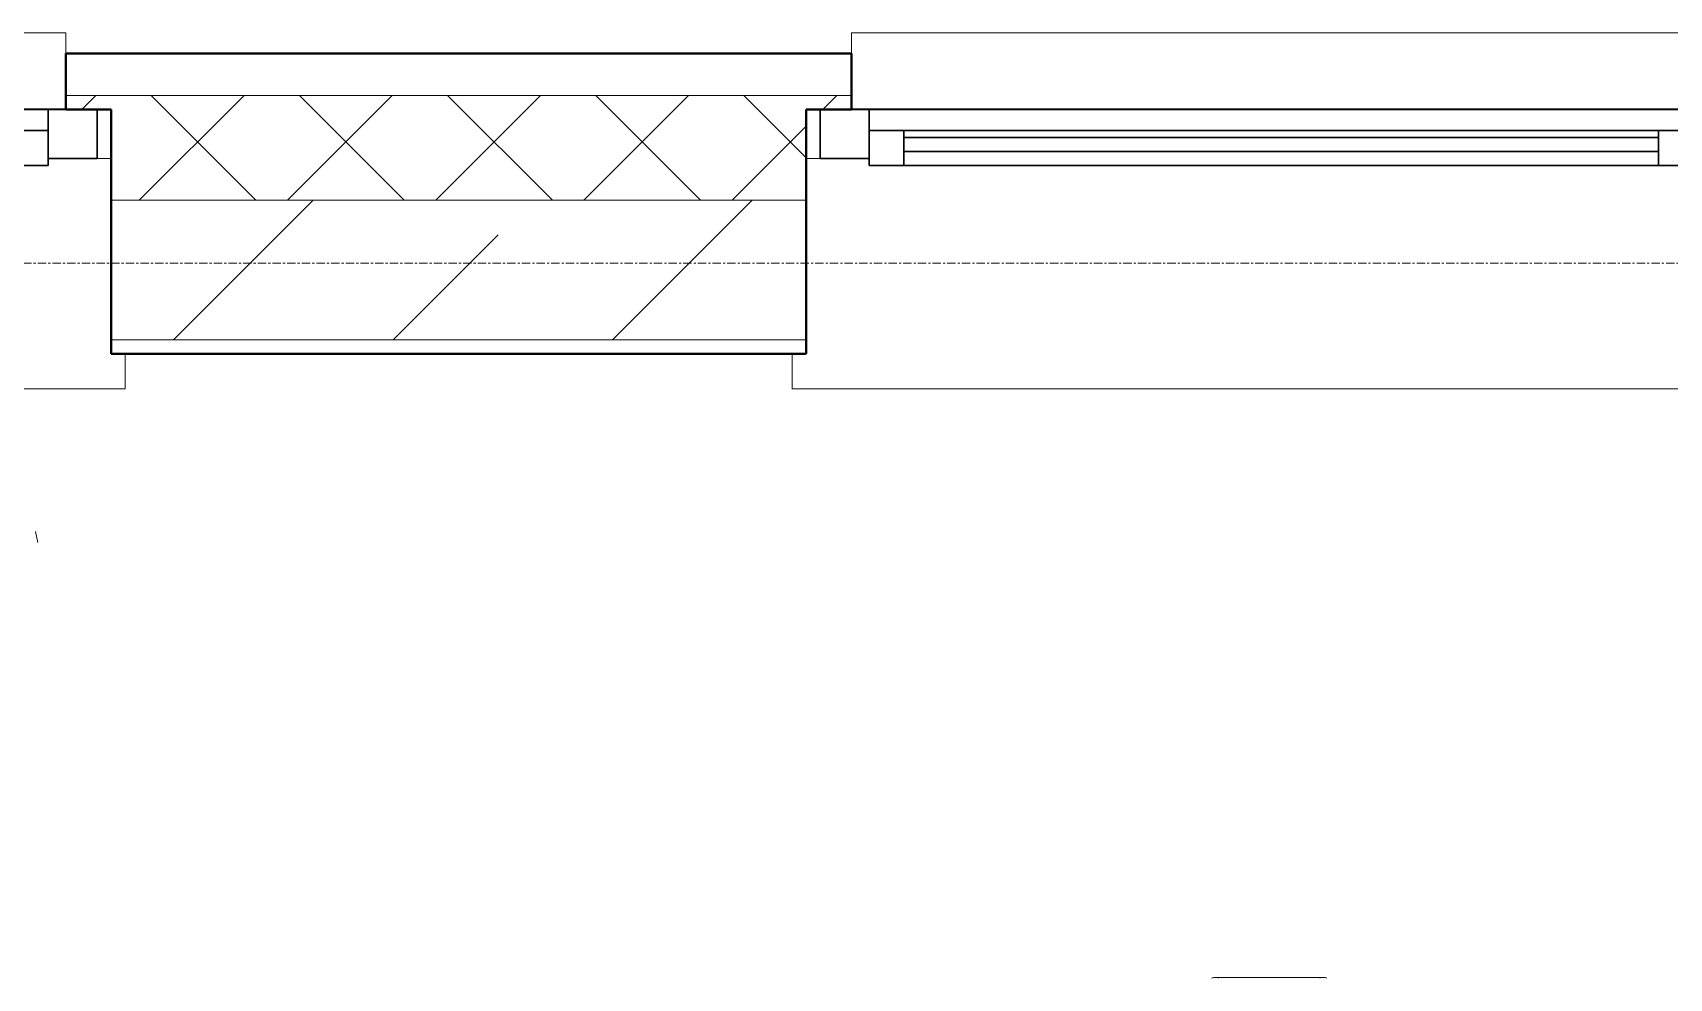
# Model space of a CAD drawing. Header units: millimetres. Extents: x -32954 to 151739, y -65671 to 56243.
# Drawn here: x -18267 to -15924, y -21778 to -20424 of the extents above; entities that cross this region are included whole.
import ezdxf

# ---------------------------------------------------------------- set-up
doc = ezdxf.new("R2010")
doc.units = ezdxf.units.MM
doc.linetypes.add('ADSK_Линия сетки', pattern=[21, 12, -3, 3, -3])
for name, color, linetype, lineweight in [('G-IMPT', 7, 'Continuous', 9), ('I-FURN', 7, 'Continuous', 9), ('Каркас_Импост', 7, 'Continuous', 30), ('Окна', 7, 'Continuous', 18), ('Оси', 7, 'Continuous', 9), ('Остекление', 7, 'Continuous', 30), ('Отлив', 7, 'Continuous', 18), ('Подоконник_Верхний брус', 7, 'Continuous', 18), ('Специальное оборудование', 7, 'Continuous', 18), ('Стены разрез', 7, 'Continuous', 40), ('Стены штриховка', 7, 'Continuous', 18)]:
    doc.layers.add(name, color=color, linetype=linetype, lineweight=lineweight)

# ---------------------------------------------------------------- blocks, each defined once
blk = doc.blocks.new('Medical_All_ARJO_Enterprise-8000_Patient-Bed - Citadel-V10-В_АР_ПЭ_02 Этаж')
at = {"layer": 'Специальное оборудование'}
for p, q in [((-180.3, 516), (-177.6, 516)), ((-177.6, 516), (-172.9, 516)), ((-27.7, 516), (-172.9, 516)), ((-172.9, 516), (-172.9, 514.8)), ((-27.7, 514.8), (-27.7, 516)), ((-27.7, 516), (-23.1, 516)), ((-23.1, 516), (-20.3, 516))]:
    blk.add_line(p, q, dxfattribs=at)
at = {"layer": 'Специальное оборудование', "flags": 128}
for points in [[(-183, 515.1), (-181.7, 515.7), (-180.3, 516)], [(-20.3, 516), (-18.9, 515.7), (-17.6, 515.1)]]:
    blk.add_lwpolyline(points, dxfattribs=at)
blk = doc.blocks.new('B2B_Окно_1створка - 1320х1460h-729011-В_АР_ПЭ_02 Этаж')
at = {"layer": 'Каркас_Импост', "lineweight": 30}
for p, q in [((-660, 135), (-660, 65)), ((-590, 135), (-615, 135)), ((-590, 105), (-590, 135)), ((590, 135), (590, 105)), ((615, 135), (590, 135)), ((660, 65), (660, 135)), ((-540, 105), (-590, 105)), ((-590, 105), (-590, 55)), ((-540, 55), (-540, 105)), ((540, 105), (540, 55)), ((590, 105), (540, 105)), ((590, 55), (590, 105)), ((-660, 65), (-590, 65)), ((-590, 55), (-540, 55)), ((540, 55), (590, 55)), ((590, 65), (660, 65))]:
    blk.add_line(p, q, dxfattribs=at)
at = {"layer": 'Каркас_Импост'}
for p, q in [((590, 135), (-590, 135)), ((540, 105), (-540, 105)), ((-540, 55), (540, 55))]:
    blk.add_line(p, q, dxfattribs=at)
at = {"layer": 'Остекление'}
for p, q in [((540, 95), (-540, 95)), ((-540, 95), (-540, 75)), ((540, 75), (540, 95)), ((-540, 75), (540, 75))]:
    blk.add_line(p, q, dxfattribs=at)
blk = doc.blocks.new('В2В_Подоконник_ПВХ - ПВХ-717279-В_АР_ПЭ_02 Этаж')
at = {"layer": 'Подоконник_Верхний брус'}
for p, q in [((-680, 0), (-660, 0)), ((660, 0), (680, 0)), ((-700, -280), (-700, -330)), ((700, -330), (700, -280)), ((-700, -330), (700, -330))]:
    blk.add_line(p, q, dxfattribs=at)
blk = doc.blocks.new('B2B_Отлив - Отлив_металлический-717280-В_АР_ПЭ_02 Этаж')
at = {"layer": 'Отлив'}
for p, q in [((-615, 80), (-615, 110)), ((615, 110), (-615, 110)), ((615, 110), (615, 80)), ((-615, 1), (615, 1))]:
    blk.add_line(p, q, dxfattribs=at)
blk = doc.blocks.new('М200-М200_1_Стойка для инфузионных растворов - МСК-5310_dwg-9481014-О_ТХ_05')
at = {"layer": 'G-IMPT'}
blk.add_line((-233.4, -61.3), (-230.3, -77), dxfattribs=at)
blk = doc.blocks.new('М200-М200_1_Стойка для инфузионных растворов - М200_Штатив для длительных вливаний-8000997-О_ТХ_05')
blk.add_blockref('М200-М200_1_Стойка для инфузионных растворов - МСК-5310_dwg-9481014-О_ТХ_05', (0, 0))

msp = doc.modelspace()

# ---------------------------------------------------------------- hatches: boundary and pattern name
at = {"layer": 'Стены разрез', "lineweight": 9}
h = msp.add_hatch(dxfattribs=at)
h.set_pattern_fill('FP_1', color=256, style=0, pattern_type=2)
h.set_pattern_definition([(45, (-4e-12, -22914.43), (-106.066, 106.066), []), (135, (-4e-12, -22914.43), (-106.066, -106.066), [])])
h.paths.add_polyline_path([(-15365, -20664.4), (-15365, -20514.4), (-15865, -20514.4), (-15865, -20534.4), (-15800, -20534.4), (-15800, -20664.4)])
h.paths.add_polyline_path([(-18155, -20664.4), (-17160, -20664.4), (-17160, -20534.4), (-17095, -20534.4), (-17095, -20514.4), (-18220, -20514.4), (-18220, -20534.4), (-18155, -20534.4)])
h.paths.add_polyline_path([(-19515, -20664.4), (-19515, -20534.4), (-19450, -20534.4), (-19450, -20514.4), (-20336.2, -20514.4), (-20336.2, -20534.4), (-20271.2, -20534.4), (-20271.2, -20664.4), (-19643.4, -20664.4)])
h.paths.add_polyline_path([(-21631.2, -20664.4), (-21631.2, -20534.4), (-21566.2, -20534.4), (-21566.2, -20514.4), (-24470, -20514.4), (-24470, -20534.4), (-24405, -20534.4), (-24405, -20664.4), (-24150.2, -20664.4)])
h.paths.add_polyline_path([(-25765, -20664.4), (-25765, -20534.4), (-25700, -20534.4), (-25700, -20514.4), (-27565, -20514.4), (-27565, -20534.4), (-27500, -20534.4), (-27500, -20664.4), (-27154.8, -20664.4)])
h.paths.add_polyline_path([(-30220, -20664.4), (-28860, -20664.4), (-28860, -20534.4), (-28795, -20534.4), (-28795, -20514.4), (-30220, -20514.4)])
h = msp.add_hatch(dxfattribs=at)
h.set_pattern_fill('FP_2', color=256, style=0, pattern_type=2)
h.set_pattern_definition([(45, (-4e-12, -22914.43), (-314.309, 314.309), []), (45, (314.3, -22914.43), (-314.309, 314.309), [555.625, -111.125, 3.353, -107.772])])
h.paths.add_polyline_path([(-15365, -20864.4), (-15365, -20664.4), (-15800, -20664.4), (-15800, -20864.4)])
h.paths.add_polyline_path([(-17390, -20864.4), (-17160, -20864.4), (-17160, -20664.4), (-18155, -20664.4), (-18155, -20864.4), (-18141.1, -20864.4)])
h.paths.add_polyline_path([(-19643.4, -20864.4), (-19515, -20864.4), (-19515, -20664.4), (-20271.2, -20664.4), (-20271.2, -20864.4), (-19835, -20864.4)])
h.paths.add_polyline_path([(-21631.2, -20864.4), (-21631.2, -20664.4), (-24405, -20664.4), (-24405, -20864.4), (-23660, -20864.4)])
h.paths.add_polyline_path([(-25765, -20864.4), (-25765, -20664.4), (-27500, -20664.4), (-27500, -20864.4), (-26385, -20864.4)])
h.paths.add_polyline_path([(-29890, -20864.4), (-28860, -20864.4), (-28860, -20664.4), (-30070, -20664.4), (-30070, -20864.4), (-30050, -20864.4)])

# ---------------------------------------------------------------- linework, layer by layer
at = {"layer": 'Оси', "linetype": 'ADSK_Линия сетки'}
msp.add_line((2500, -20754.4), (-32136.4, -20754.4), dxfattribs=at)
at = {"layer": 'Стены разрез'}
for p, q in [((-17095, -20454.4), (-18220, -20454.4)), ((-18220, -20454.4), (-18220, -20534.4)), ((-17095, -20534.4), (-17095, -20454.4)), ((-18220, -20534.4), (-18155, -20534.4)), ((-18155, -20534.4), (-18155, -20884.4)), ((-17160, -20884.4), (-17160, -20534.4)), ((-17160, -20534.4), (-17095, -20534.4)), ((-18155, -20884.4), (-17160, -20884.4))]:
    msp.add_line(p, q, dxfattribs=at)
at = {"layer": 'Стены штриховка'}
for p, q in [((-17095, -20514.4), (-18220, -20514.4)), ((-17160, -20664.4), (-18155, -20664.4)), ((-17160, -20864.4), (-18155, -20864.4))]:
    msp.add_line(p, q, dxfattribs=at)

# ---------------------------------------------------------------- block references
at = {"layer": 'I-FURN', "rotation": 180}
msp.add_blockref('М200-М200_1_Стойка для инфузионных растворов - М200_Штатив для длительных вливаний-8000997-О_ТХ_05', (-18493.4, -21215.7), dxfattribs=at)
at = {"layer": 'Окна'}
for name, p in [('B2B_Отлив - Отлив_металлический-717280-В_АР_ПЭ_02 Этаж', (-18835, -20534.4)), ('B2B_Отлив - Отлив_металлический-717280-В_АР_ПЭ_02 Этаж', (-16480, -20534.4)), ('B2B_Окно_1створка - 1320х1460h-729011-В_АР_ПЭ_02 Этаж', (-18835, -20669.4)), ('B2B_Окно_1створка - 1320х1460h-729011-В_АР_ПЭ_02 Этаж', (-16480, -20669.4)), ('В2В_Подоконник_ПВХ - ПВХ-717279-В_АР_ПЭ_02 Этаж', (-18835, -20604.4)), ('В2В_Подоконник_ПВХ - ПВХ-717279-В_АР_ПЭ_02 Этаж', (-16480, -20604.4))]:
    msp.add_blockref(name, p, dxfattribs=at)
at = {"layer": 'Специальное оборудование'}
msp.add_blockref('Medical_All_ARJO_Enterprise-8000_Patient-Bed - Citadel-V10-В_АР_ПЭ_02 Этаж', (-16396.8, -22293.2), dxfattribs=at)

doc.saveas('drawing.dxf')
